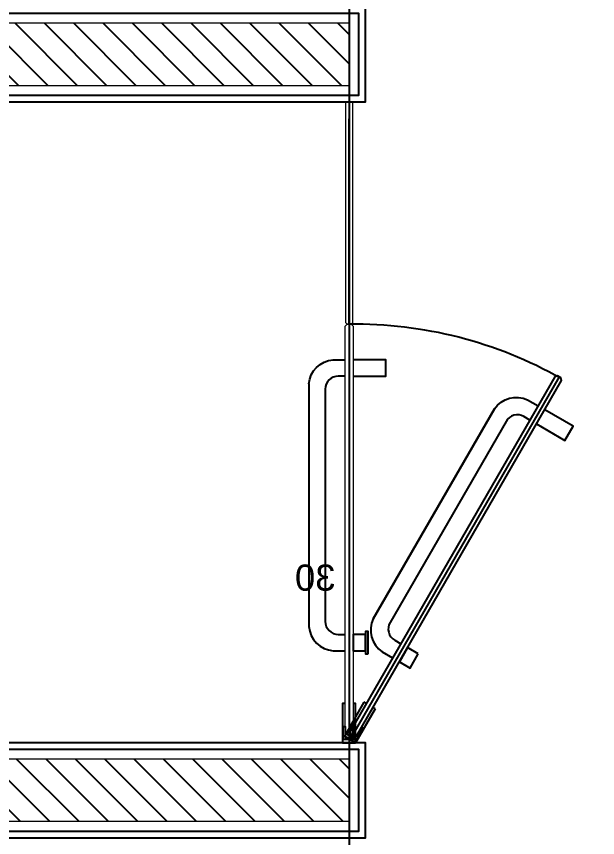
# Model space of a CAD drawing. Header units: millimetres. Extents: x -343543 to 400519, y -115663 to 104219.
# Drawn here: x -149042 to -148153, y 6585 to 7841 of the extents above; entities that cross this region are included whole.
import ezdxf

# ---------------------------------------------------------------- set-up
doc = ezdxf.new("R2010")
doc.units = ezdxf.units.MM
doc.layers.get('0').update_dxf_attribs({"color": 231, "lineweight": 0})
doc.layers.get('DefPoints').update_dxf_attribs({"color": 191})
for name, color, linetype, lineweight in [('A-SYMBOLS', 10, 'Continuous', 13), ('XREF MAT BANG TUONG XAY$0$01.Xref _MB T1$0$A-DOOR', 8, 'Continuous', 9), ('XREF MAT BANG TUONG XAY$0$01.Xref _MB T1$0$A-TEXT', 8, 'Continuous', 25), ('XREF MAT BANG TUONG XAY$0$A-WALL-INT', 8, 'Continuous', 9)]:
    doc.layers.add(name, color=color, linetype=linetype, lineweight=lineweight)
for name, color, linetype in [('XREF MAT BANG TUONG XAY$0$A-FNSH', 8, 'Continuous'), ('XREF MAT BANG TUONG XAY$0$A-FURN', 8, 'Continuous'), ('XREF MAT BANG TUONG XAY$0$A-PATT', 8, 'Continuous'), ('XREF MAT BANG TUONG XAY$0$FF-FURN', 8, 'Continuous')]:
    doc.layers.add(name, color=color, linetype=linetype)
doc.styles.add('XREF MAT BANG TUONG XAY$0$01.Xref _MB T1$0$Standard', font='arial.ttf')

# ---------------------------------------------------------------- blocks, each defined once
blk = doc.blocks.new('XREF MAT BANG TUONG XAY$0$YLD.Studio-04-207')
at = {"layer": 'XREF MAT BANG TUONG XAY$0$FF-FURN', "color": 8, "ltscale": 150}
for p, q in [((-40, -52), (-10, 0)), ((-10, 0), (7.3, -10)), ((-321.3, -559.3), (-5.3, -11.9)), ((-22.7, -62), (7.3, -10)), ((-40, -52), (-36.5, -54)), ((-26.1, -60), (-22.7, -62))]:
    blk.add_line(p, q, dxfattribs=at)
for points in [[(-9.1, -9.7), (-11.3, -10.3), (-325, -553.7), (-323.9, -557.8), (-318.7, -560.8), (-314.6, -559.7), (-1.6, -17.5), (-2.7, -13.4)], [(-8.6, -29.7), (-6, -31.2), (4, -13.8), (-11.6, -4.8), (-21.6, -22.2), (-19, -23.7), (-10.5, -8.9), (-0.1, -14.9)]]:
    blk.add_lwpolyline(points, close=True, dxfattribs=at)
at = {"layer": 'XREF MAT BANG TUONG XAY$0$FF-FURN', "color": 8, "ltscale": 100}
blk.add_lwpolyline([(-105.8, -136), (-89.4, -145.5), (-76.9, -123.9), (-93.3, -114.4)], close=True, dxfattribs=at)
at = {"layer": 'XREF MAT BANG TUONG XAY$0$FF-FURN', "color": 8, "ltscale": 150}
for points in [[(-222.4, -510.8), (-37, -189.7, 0.368054), (-50.6, -139), (-66.5, -129.9)], [(-276.4, -493.5), (-267.3, -498.7, 0.414214), (-240, -491.4), (-62.6, -184.1, 0.414214), (-69.9, -156.8), (-79, -151.5)], [(-37, -189.7), (-222.4, -510.8, -0.368054), (-273, -524.3), (-288.9, -515.1)]]:
    blk.add_lwpolyline(points, format="xyb", dxfattribs=at)
at = {"layer": 'XREF MAT BANG TUONG XAY$0$FF-FURN', "color": 8, "ltscale": 100}
blk.add_lwpolyline([(-286.8, -487.5), (-330.1, -462.4), (-342.6, -484.1), (-299.3, -509.1)], dxfattribs=at)
at = {"layer": 'XREF MAT BANG TUONG XAY$0$FF-FURN', "color": 8, "ltscale": 150}
blk.add_arc((-8.5, 1.5), 641.5, 240.5261, 270.7566, dxfattribs=at)
blk = doc.blocks.new('XREF MAT BANG TUONG XAY$0$YLD.Studio-04-126')
at = {"layer": 'XREF MAT BANG TUONG XAY$0$01.Xref _MB T1$0$A-DOOR', "color": 8}
blk.add_lwpolyline([(4.4, -8), (6, -9.6), (6, -637), (3, -640), (-3, -640), (-6, -637), (-6, -9.6), (-4.4, -8)], close=True, dxfattribs=at)
at = {"layer": 'XREF MAT BANG TUONG XAY$0$FF-FURN', "color": 8}
blk.add_line((0, -640), (0, -8), dxfattribs=at)
for points in [[(6, -60), (10, -60), (10, 0), (-10, 0), (-10, -60), (-6, -60)], [(-6, -560.6), (-56, -560.6), (-56, -585.6), (-6, -585.6)]]:
    blk.add_lwpolyline(points, dxfattribs=at)
for points in [[(-6, -25), (-9, -25), (-9, -5), (9, -5), (9, -25), (6, -25), (6, -8), (-6, -8)], [(-29, -136.3), (-29, -170.1), (-25, -170.1), (-25, -136.3)], [(-25, -165.7), (-6, -165.7), (-6, -140.7), (-25, -140.7)]]:
    blk.add_lwpolyline(points, close=True, dxfattribs=at)
for points in [[(61.5, -548.6), (61.5, -177.8, 0.368054), (24.4, -140.7), (6, -140.7)], [(6, -560.6), (16.5, -560.6, 0.414214), (36.5, -540.6), (36.5, -185.7, 0.414214), (16.5, -165.7), (6, -165.7)], [(61.5, -548.6, -0.36855), (24.4, -585.6), (6, -585.6)]]:
    blk.add_lwpolyline(points, format="xyb", dxfattribs=at)
blk = doc.blocks.new('*U225')
at = {"layer": 'XREF MAT BANG TUONG XAY$0$A-PATT'}
h = blk.add_hatch(dxfattribs=at)
h.set_pattern_fill('ANSI31', color=8, scale=10)
h.set_pattern_definition([(45, (36641.79, -11178.564), (-22.45064, 22.45064), [])])
h.paths.add_polyline_path([(-38.7, 47.5), (1156.3, 47.5), (1156.3, -47.5), (-38.7, -47.5)])
at = {"layer": 'XREF MAT BANG TUONG XAY$0$A-WALL-INT', "color": 8}
blk.add_lwpolyline([(-38.7, 47.5), (1156.3, 47.5), (1156.3, -47.5), (-38.7, -47.5)], close=True, dxfattribs=at)
blk = doc.blocks.new('XREF MAT BANG TUONG XAY$0$01.Xref _MB T1$0$Phong tam')
at = {"color": 8}
blk.add_line((-1405, 4370), (-1405, 4684), dxfattribs=at)
at = {"layer": 'XREF MAT BANG TUONG XAY$0$01.Xref _MB T1$0$A-DOOR', "color": 8, "elevation": 0}
blk.add_lwpolyline([(-1400, 4710), (-1410, 4710), (-1410, 4372), (-1408, 4370), (-1402, 4370), (-1400, 4372)], close=True, dxfattribs=at)
at = {"layer": 'XREF MAT BANG TUONG XAY$0$A-FURN', "color": 8}
blk.add_line((-1405, 6990), (-1405, 1455), dxfattribs=at)
blk.add_line((-1405, 6990), (-1405, 1455), dxfattribs=at)
blk.add_line((-1405, 6990), (-1405, 1455), dxfattribs=at)
at = {"color": 8, "xscale": -1, "rotation": 180}
blk.add_blockref('XREF MAT BANG TUONG XAY$0$YLD.Studio-04-207', (-1405, 3730), dxfattribs=at)
at = {"layer": 'XREF MAT BANG TUONG XAY$0$01.Xref _MB T1$0$A-DOOR', "color": 8, "xscale": -1, "rotation": 180}
blk.add_blockref('XREF MAT BANG TUONG XAY$0$YLD.Studio-04-126', (-1405, 3730), dxfattribs=at)
at = {"layer": 'XREF MAT BANG TUONG XAY$0$A-FURN', "color": 8, "rotation": 180}
for p in [(-248.7, 4782.5), (-248.7, 3657.5)]:
    blk.add_blockref('*U225', p, dxfattribs=at)
at = {"layer": 'DefPoints', "color": 8, "style": 'XREF MAT BANG TUONG XAY$0$01.Xref _MB T1$0$Standard'}
blk.add_text('30', height=40, dxfattribs=at).set_placement((-1384.3, 3962.6))
blk = doc.blocks.new('01.Xref _MB T1')
at = {"layer": 'XREF MAT BANG TUONG XAY$0$A-FNSH', "color": 8}
for points in [[(33180.0013, 4479.99998), (31630.0013, 4480.00014), (31630.0013, 5459.99999), (32825.00096, 5459.99999), (32825.00096, 5604.99999), (31630.0013, 5604.99999), (31630.0013, 6584.99999), (32825.0013, 6584.99999), (32825.0013, 6729.99999), (31630.0013, 6729.99999), (31630.0013, 7709.99999), (32825.00071, 7709.99999), (32825.00071, 7854.99999), (31630.0013, 7854.99999), (31630.0013, 8834.99999), (32825.00067, 8834.99999), (32825.00067, 8979.99999), (31630.00143, 8980.00015), (31630.01054, 9964.99999), (32975.0013, 9964.99999), (32975.0013, 10224.99999), (31620.00486, 10224.99999)], [(31620.0013, 4470.00014), (31620.0013, 5469.99999), (32815.00096, 5469.99999), (32815.00096, 5594.99999), (31620.0013, 5594.99999), (31620.0013, 6594.99999), (32815.0013, 6594.99999), (32815.0013, 6719.99999), (31620.0013, 6719.99999), (31620.0013, 7719.99999), (32815.00071, 7719.99999), (32815.00071, 7844.99999), (31620.0013, 7844.99999), (31620.0013, 8844.99999), (32815.00067, 8844.99999), (32815.00067, 8969.99999), (31620.00134, 8970.00015), (31620.01063, 9974.99999), (32965.0013, 9974.99999), (32965.0013, 10214.99999), (31620.00671, 10214.99999)]]:
    blk.add_lwpolyline(points, dxfattribs=at)
at = {"layer": 'XREF MAT BANG TUONG XAY$0$01.Xref _MB T1$0$A-TEXT', "color": 8, "xscale": -1}
blk.add_blockref('XREF MAT BANG TUONG XAY$0$01.Xref _MB T1$0$Phong tam', (31395.0001, 2999.99999), dxfattribs=at)

msp = doc.modelspace()

# ---------------------------------------------------------------- block references
at = {"layer": 'A-SYMBOLS'}
msp.add_blockref('01.Xref _MB T1', (-181333.1, 0), dxfattribs=at)

doc.saveas('drawing.dxf')
